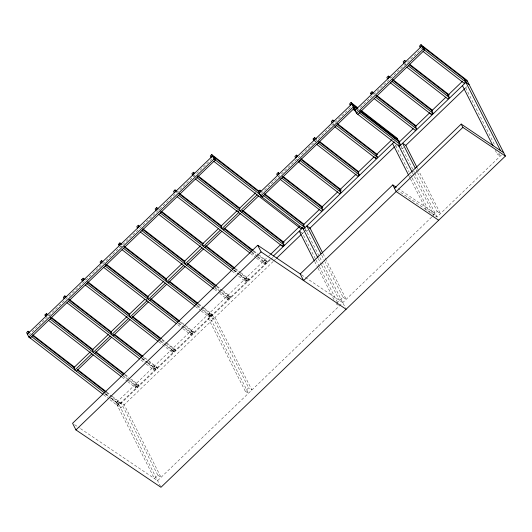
<?xml version="1.0" encoding="UTF-8"?>
<svg xmlns="http://www.w3.org/2000/svg" width="532" height="532" viewBox="0 0 532 532"><rect width="100%" height="100%" fill="white"/><g stroke="black" fill="none" stroke-linecap="round" stroke-linejoin="round"><path stroke-width="0.4" stroke-dasharray="2.66 2" d="M28.708 335.04L212.049 158.736M261.172 193.422L351.945 106.127M356.939 110.716L421.883 48.272M157.831 475.202L161.03 477.364L124.189 404.746L120.99 402.584L157.831 475.202L154.4 478.501L116.062 402.937L268.354 256.49M268.946 255.912L270.143 254.768M112.192 396.307L120.079 402.405L118.616 403.815L111.381 398.222M136.983 386.152L138.446 384.742L131.218 379.15M156.814 367.08L157.459 368.363L154.26 366.202L155.517 368.676L154.047 370.086L152.797 367.612L155.996 369.773L155.351 368.49L156.814 367.08L143.667 356.912M175.181 349.418L173.711 350.827L174.363 352.104L171.158 349.95L172.415 352.423L173.884 351.014L172.627 348.54L175.826 350.694L175.181 349.418L167.294 343.32M193.548 331.755L192.079 333.165L192.73 334.442L189.532 332.287L190.782 334.761L192.252 333.351L190.995 330.877L194.193 333.039L193.548 331.755L180.401 321.587M210.446 315.503L211.916 314.093L204.029 307.995M228.813 297.84L230.283 296.43L223.048 290.838M240.763 272.67L248.65 278.768L247.18 280.178L239.294 274.08M267.017 261.106L265.548 262.515L266.2 263.792L263.001 261.638L264.251 264.111L265.721 262.702L264.464 260.228L267.663 262.389L267.017 261.106L259.131 255.008M127.826 381.67L135.68 387.748L137.15 386.338L123.397 375.705M201.296 311.021L209.149 317.099L210.619 315.689L202.559 309.405M219.663 293.358L227.516 299.436L228.986 298.026L215.234 287.393M238.682 276.201L245.884 281.774L247.353 280.364L239.493 274.286M269.85 259.436L117.559 405.889L120.757 408.044L273.049 261.598M160.591 486.561L119.261 405.098L270.356 259.796M270.954 259.224L272.743 257.501M273.648 261.026L276.035 258.725M301.717 234.033L303.606 232.211M304.105 231.733L305.893 230.01M307.795 230.25L306.598 231.393L305.315 230.529M394.983 146.4L396.18 145.249M403.562 147.544L402.372 148.687L401.088 147.823M465.527 87.96L466.81 86.723M245.252 391.133L208.411 318.522L211.61 320.683L248.451 393.294L245.252 391.133L248.683 387.835L211.842 315.217L215.041 317.378L251.882 389.996L248.683 387.835M336.676 303.22L342.967 297.169L325.085 261.917M430.388 213.106L432.104 211.45M417.494 172.581L437.224 211.47L433.793 214.768L414.062 175.879M498.797 153.13L500.286 156.062L497.081 153.901L498.231 152.804M431.725 217.056L157.598 480.662L80.119 428.386M432.323 216.484L435.309 213.611L398.282 188.627M501.43 154.965L436.991 216.93L398.594 191.021M437.224 211.47L440.423 213.625L418.83 171.071M300.54 232.018L302.462 233.315L315.622 259.25M342.967 297.169L346.166 299.33L326.422 260.407M301.597 274.871L342.741 302.628M336.104 303.772L339.303 305.927M248.65 278.768L249.295 280.045L246.097 277.89L247.832 281.455L244.634 279.3L245.884 281.774M230.283 296.43L230.928 297.707L227.729 295.553L229.465 299.117L226.266 296.962L227.516 299.436M211.916 314.093L212.561 315.37L209.362 313.215L211.098 316.779M138.446 384.742L139.091 386.026L135.893 383.865L137.628 387.436L134.43 385.274L135.68 387.748M120.079 402.405L120.724 403.688L117.525 401.527L119.261 405.098L116.062 402.937M74.64 424.682L79.434 427.921M404.466 63.587L405.783 64.605M356.779 109.565L358.096 110.583M314.412 140.794L315.729 141.811M193.202 175.46L194.519 176.478M253.87 250.938L258.472 254.495M253.205 251.197L267.663 262.389M251.749 251.842L257.661 256.417M257.86 256.623L265.721 262.702M251.736 252.607L256.996 256.677M257.654 257.182L266.2 263.792M250.506 253.471L255.739 257.528M256.397 258.033L264.251 264.111M158.609 209.123L159.919 210.133M235.503 268.6L240.105 272.158M234.838 268.86L249.295 280.051M234.04 270.01L238.635 273.568M234.26 270.236L238.841 273.781M233.368 270.269L247.832 281.455M232.138 271.134L236.062 274.18M217.136 286.263L222.396 290.332M216.471 286.522L230.928 297.714M215.001 287.932L229.465 299.117M214.423 289.308L219.004 292.853M198.768 303.925L203.37 307.483M198.103 304.184L212.561 315.376M120.405 245.857L121.722 246.868M197.305 305.335L202.107 309.105M197.292 306.106L211.098 316.786L207.899 314.625L209.149 317.099M195.404 306.465L200.637 310.515M179.736 321.847L194.193 333.039M178.938 322.997L183.74 326.768M184.192 327.067L192.252 333.351M178.267 323.257L192.73 334.448M177.688 324.633L182.27 328.178M182.928 328.683L190.782 334.761M162.034 339.25L166.636 342.808M162.021 340.021L175.826 350.694M160.784 340.886L165.166 344.217M165.372 344.43L173.884 351.014M159.899 340.919L174.363 352.104M158.662 341.783L172.415 352.423M143.002 357.178L146.307 359.732M148.913 361.753L157.459 368.363M142.204 358.322L146.805 361.886M147.464 362.392L155.351 368.49M142.423 358.548L147.005 362.093M147.657 362.598L155.517 368.676M141.539 358.588L155.996 369.773M140.953 359.958L145.535 363.502M146.194 364.008L154.047 370.086M48.405 315.097L49.722 316.114M125.299 374.575L128.584 377.122M124.634 374.841L139.091 386.026M123.171 376.25L127.128 379.309M127.766 379.808L137.628 387.436M121.934 377.115L127.168 381.165M106.932 392.237L111.534 395.801M106.267 392.503L120.724 403.688M105.469 393.647L108.754 396.194M105.688 393.873L110.27 397.417M110.922 397.923L118.782 404.001L117.313 405.411L109.459 399.333M104.804 393.913L119.261 405.098M103.567 394.777L108.801 398.827M465.666 87.827L495.073 145.788M495.226 150.237L497.081 153.901M417.341 168.132L418.458 170.333M416.004 169.642L417.121 171.843M401.035 146.054L414.441 172.488M414.814 173.219L437.178 217.295M412.573 172.947L413.849 175.467M395.735 145.682L409.148 172.115M410.638 175.055L411.755 177.256M412.127 177.994L429.637 212.507M408.928 175.833L410.046 178.034M410.418 178.772L427.183 211.816M333.458 123.909L334.581 126.124M297.016 158.955L298.139 161.169M323.07 253.797L326.05 259.669M321.734 255.307L324.713 261.185M278.795 176.478L279.918 178.692M305.102 228.447L321.873 261.505M322.06 261.877L345.354 307.789M318.302 258.612L321.281 264.484M321.654 265.222L339.536 300.467M315.995 259.988L319 265.914M319.38 266.658L337.421 302.223M314.678 261.531L317.684 267.463M318.056 268.201L334.222 300.061M211.829 316.081L208.63 313.92L210.127 316.873L213.325 319.027L211.829 316.081"/><path stroke-width="0.8" d="M28.063 331.237L26.6 332.646L27.245 333.916L28.715 332.507L28.063 331.237L29.38 332.247M46.43 313.574L47.082 314.844L45.612 316.254L44.967 314.977L46.43 313.574L47.747 314.585M64.798 295.912L63.335 297.315L63.98 298.592L65.449 297.182L64.798 295.912L66.114 296.923M83.165 278.243L83.81 279.519L82.347 280.929L81.702 279.652L83.165 278.243L85.14 279.772M101.532 260.58L100.069 261.99L100.714 263.267L102.177 261.857L101.532 260.58L102.849 261.598M119.9 242.918L120.545 244.195L119.082 245.604L118.437 244.328L119.9 242.918L121.875 244.447M138.267 225.255L136.804 226.665L137.449 227.942L138.912 226.532L138.267 225.255L139.584 226.273M156.634 207.593L155.171 209.003L155.816 210.28L157.279 208.87L156.634 207.593L157.951 208.611M175.001 189.931L173.538 191.34L174.183 192.617L175.646 191.207L175.001 189.931L176.976 191.46M193.369 172.268L191.899 173.678L192.551 174.955L194.014 173.545L193.369 172.268L194.679 173.286M211.736 154.606L210.273 156.016L210.918 157.292L212.388 155.883L211.736 154.606L259.057 191.214M261.205 195.463L215.367 160.012L213.844 157.007L212.474 156.089L27.338 334.123L28.834 337.075L30.204 337.993M28.834 337.075L213.977 159.035L212.474 156.089M102.909 394.265L30.231 338.046L215.34 159.959L213.977 159.035M90.307 351.838L73.988 367.532L74.906 370.059L91.81 353.807M108.674 334.176L92.355 349.87L93.273 352.397L110.177 336.144M127.042 316.513L110.723 332.207L111.64 334.734L128.545 318.482M144.824 299.41L129.09 314.545L130.007 317.072L146.912 300.819L146.453 299.556M163.776 281.189L147.457 296.883L148.375 299.41L165.279 283.157M182.143 263.526L165.824 279.22L166.742 281.747L183.646 265.495M200.511 245.864L184.192 261.558L185.109 264.085L202.014 247.832M218.293 228.76L202.559 243.895L203.477 246.422L220.381 230.17M237.245 210.539L220.926 226.233L221.844 228.76L238.748 212.507L238.289 211.244M255.613 192.877L239.294 208.571L240.211 211.098L257.116 194.845M259.915 190.17L258.446 191.58L259.091 192.85L260.56 191.447L259.915 190.17L261.225 191.188M278.136 172.647L276.667 174.057L277.312 175.334L278.781 173.924L278.136 172.647L279.446 173.665M296.351 155.125L294.888 156.534L295.533 157.811L297.002 156.401L296.351 155.125L297.667 156.142M314.572 137.602L315.223 138.879L313.754 140.288L313.109 139.012L314.572 137.602L316.547 139.131M332.793 120.086L331.33 121.495L331.975 122.766L333.444 121.356L332.793 120.086L334.109 121.103M351.014 102.563L349.551 103.973L350.196 105.243L351.665 103.833L351.014 102.563L357.59 107.644M356.46 111.913L353.201 109.393L354.664 107.983L353.142 104.984L351.778 104.059L259.204 193.076L260.707 196.029L303.16 228.76L304.623 227.35L303.366 224.876M76.362 371.19L93.266 354.937M94.729 353.527L111.634 337.275M113.097 335.865L130.001 319.612M131.464 318.203L148.368 301.95M149.831 300.54L166.735 284.288M168.198 282.878L185.103 266.625M186.566 265.215L203.47 248.963M204.933 247.553L221.837 231.3M223.3 229.891L240.205 213.638M241.668 212.228L258.572 195.976M260.707 196.029L353.275 107.012L351.778 104.059M262.07 196.946L354.638 107.93L353.275 107.012M262.096 197L263.533 195.537M374.162 156.794L358.036 172.302L359.286 174.789L357.823 176.198L316.759 144.438L318.196 142.975M376.25 154.792L377.507 157.266L376.038 158.676L334.98 126.915L336.417 125.452M355.682 107.464L354.219 108.874L354.864 110.144L356.334 108.734L355.682 107.464L356.999 108.481M372.001 91.777L372.646 93.047L371.183 94.457L370.531 93.18L372.001 91.777L373.969 93.3M388.313 76.083L386.85 77.492L387.496 78.769L388.959 77.359L388.313 76.083L390.288 77.612M404.633 60.395L403.163 61.805L403.808 63.082L405.278 61.672L404.633 60.395L405.943 61.413M420.945 44.708L419.482 46.118L420.127 47.388L421.59 45.978L420.945 44.708L466.95 80.292L505.4 156.076L160.963 487.292L75.943 429.929L72.578 423.299L257.721 245.265L300.913 274.406M423.1 51.484L464.19 83.298L465.66 81.888L424.596 50.128L423.073 47.122L421.703 46.204L354.977 110.37L356.473 113.323L398.927 146.054L400.397 144.644L399.14 142.17M356.473 113.323L423.199 49.15L421.703 46.204M357.87 114.294L424.569 50.075L423.199 49.15M75.943 429.929L261.086 251.895L257.721 245.265M270.741 254.19L280.889 244.427M282.685 242.705L299.41 226.625M303.094 225.136L319.818 209.056M337.734 191.826L321.607 207.334L322.844 209.834L321.381 211.237L280.317 179.477L281.78 178.067L322.844 209.834M339.522 190.104L356.247 174.024M375.958 155.071L392.077 139.564M195.53 179.078L282.618 246.449L284.088 245.039L282.831 242.565M302.455 227.377L300.986 228.787L213.904 161.415M273.428 255.992L302.695 227.856M341.065 192.311L339.602 193.721L298.538 161.954L300.001 160.544L341.065 192.311L339.808 189.831M303.4 229.239L394.252 141.871M276.633 258.153L301.119 234.605M398.867 142.436L413.164 128.684M414.953 126.962L429.843 112.644M431.632 110.922L445.929 97.17M447.718 95.454L462.614 81.13M309.584 228.521L394.392 146.972M415.452 126.483L416.709 128.957L415.246 130.367L374.182 98.606M390.475 82.866L431.558 114.679L433.028 113.269L431.771 110.789M448.084 95.102L449.341 97.575L447.877 98.985L406.787 67.172M399.173 146.533L465.899 82.36L469.098 84.522M405.943 145.249L464.928 88.531M396.227 187.244L392.796 184.93L300.228 273.947L303.592 280.577L462.887 127.394L461.204 124.076L394.478 188.242M461.204 124.076L503.718 152.764M462.887 127.394L505.4 156.076M438.674 220.241L396.16 191.56L392.796 184.93M300.54 232.018L299.263 231.154L314.299 260.793M261.086 251.895L346.106 309.258M421.59 45.978L467.601 81.569L464.403 79.414L500.519 150.603M409.228 63.953L449.321 94.962M409.221 64.718L448.669 95.235M449.341 97.575L408.25 65.762M392.915 79.64L432.35 110.144M392.25 79.9L432.35 110.922M433.028 113.269L391.938 81.456M376.603 95.334L416.037 125.838M376.091 95.713L416.037 126.616M370.531 93.18L371.848 94.197M375.645 97.196L416.709 128.957M360.876 110.191L397.025 138.147L398.421 140.9M351.665 103.833L357.577 108.415M360.862 110.955L397.67 139.431L394.471 137.269L395.216 138.746M360.284 111.022L399.718 141.525M359.619 111.281L399.718 142.303M400.397 144.644L359.306 112.831M337.394 123.643L377.487 154.652M336.889 124.023L376.829 154.925M336.443 125.505L377.507 157.266M319.173 141.166L358.608 171.67M318.668 141.545L358.608 172.448M313.109 139.012L314.425 140.029M318.222 143.028L359.286 174.789M300.952 158.682L341.045 189.698M300.946 159.454L341.045 190.476M282.731 176.205L322.824 207.221M282.725 176.97L322.173 207.487M264.51 193.728L303.945 224.231M264.504 194.493L303.952 225.009M212.388 155.883L259.124 192.032M263.559 195.59L304.623 227.35M197.971 175.826L240.032 208.364M242.659 210.399L284.068 242.426M197.445 176.192L239.44 208.684M242.067 210.712L283.403 242.692M197 177.668L284.088 245.039M179.603 193.488L221.664 226.027M224.298 228.062L253.212 250.432M178.932 193.748L221.731 226.851M223.626 228.321L252.574 250.712M178.632 195.337L251.317 251.556M177.169 196.74L249.847 252.966M161.236 211.151L203.297 243.689M205.931 245.724L234.845 268.095M160.711 211.517L202.705 244.008M205.332 246.037L234.206 268.374M160.265 213L232.95 269.219M158.802 214.409L231.48 270.628M142.869 228.813L184.93 261.352M187.563 263.387L216.477 285.757M142.855 229.585L184.996 262.176M187.55 264.151L215.839 286.036M141.898 230.662L214.582 286.881M140.435 232.072L213.771 288.803M124.501 246.476L166.563 279.014M169.196 281.049L198.11 303.42M123.976 246.841L166.556 279.785M168.597 281.362L197.472 303.699M118.437 244.328L119.747 245.345M123.53 248.324L196.867 305.055M122.067 249.734L194.745 305.953M106.134 264.138L148.195 296.676M150.829 298.711L179.743 321.082M105.609 264.504L148.262 297.501M150.23 299.024L179.104 321.361M105.163 265.987L177.848 322.206M103.7 267.397L176.378 323.616M87.767 281.8L129.828 314.339M132.461 316.374L161.376 338.744M87.241 282.166L129.821 315.11M132.448 317.139L160.731 339.024M81.702 279.652L83.012 280.67M86.796 283.642L160.132 340.374M85.326 285.052L158.011 341.278M69.399 299.469L111.467 332.001M114.752 334.548L143.008 356.407M68.734 299.722L111.693 332.959M113.422 334.296L142.37 356.686M68.429 301.312L141.113 357.531M66.966 302.721L139.643 358.94M51.032 317.132L93.1 349.664M95.727 351.699L123.989 373.564M50.507 317.491L93.16 350.488M95.713 352.47L124.003 374.348M44.967 314.977L46.284 315.995M50.061 318.974L122.746 375.193M48.598 320.384L121.276 376.603M32.665 334.794L74.733 367.326M77.359 369.361L106.274 391.732M32.658 335.559L74.793 368.151M77.346 370.132L105.635 392.011M31.694 336.636L104.378 392.855M462.468 85.665L492.991 145.835M430.933 113.436L431.558 114.679M416.968 167.4L405.803 145.389L402.604 143.228L415.259 168.179M398.202 144.624L412.2 172.208M392.536 143.52L408.556 175.101M375.412 157.439L376.038 158.676M322.698 253.059L310.03 228.095L306.831 225.934L320.989 253.837M302.648 227.763L317.93 257.874M281.993 245.212L282.618 246.449M29.619 336.842L30.231 338.046"/></g></svg>
